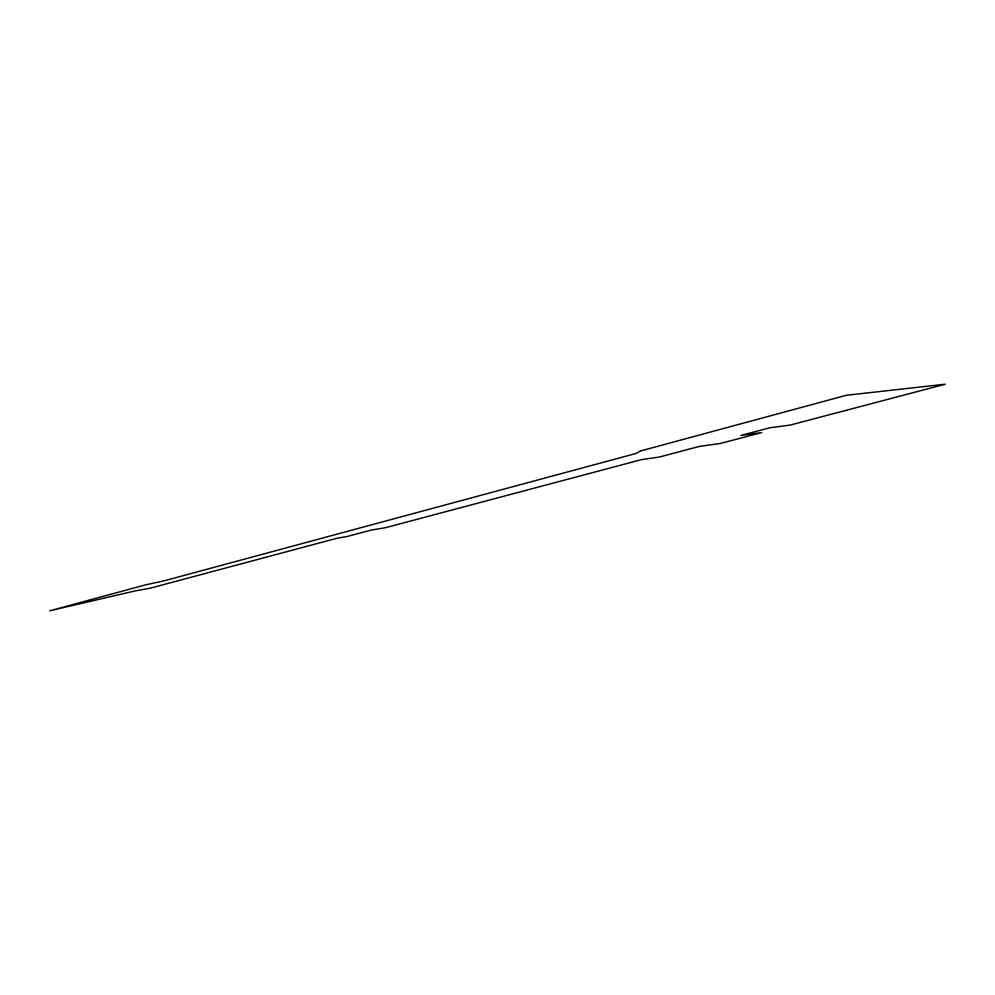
<?xml version="1.0" encoding="UTF-8"?>
<svg xmlns="http://www.w3.org/2000/svg" width="995" height="995" viewBox="0 0 995 995"><rect width="100%" height="100%" fill="white"/><g stroke="black" fill="none" stroke-linecap="round" stroke-linejoin="round"><path stroke-width="1.49" d="M640.357 451.009L635.967 453.484L163.976 580.856L145.581 584.861L49.75 610.793L135.395 590.856L150.208 588.194L337.131 538.208L346.907 536.566L371.234 530.074L385.637 527.661L641.514 459.628L659.337 457.028L699.261 446.456L720.504 443.434L761.76 432.564L740.865 435.437L769.57 427.838L790.217 425.064L945.25 384.207L846.372 395.276L640.357 451.009"/></g></svg>
